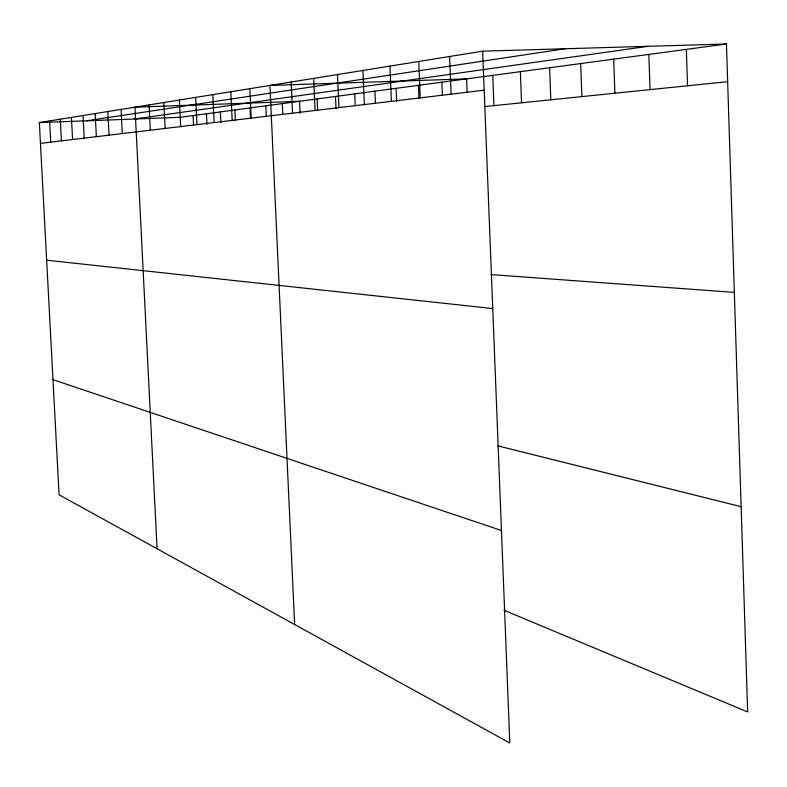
<?xml version="1.0" encoding="UTF-8"?>
<svg xmlns="http://www.w3.org/2000/svg" width="787" height="787" viewBox="0 0 787 787"><rect width="100%" height="100%" fill="white"/><g stroke="black" fill="none" stroke-linecap="round" stroke-linejoin="round"><path stroke-width="1.18" d="M482.647 51.175L509.799 742.997L59.084 494.797L39.35 122.575L482.647 51.175L726.46 44.003L747.65 711.96L503.877 610.2M86.442 120.814L565.066 48.755M134.341 119.024L647.937 46.315M726.46 44.003L180.223 117.312L39.35 122.575M40.452 143.382L484.182 90.21M484.408 106.609L727.66 81.661M490.999 274.584L734.34 292.4M46.649 260.192L492.751 308.573M497.728 445.845L741.138 506.69M52.975 379.678L501.457 530.507M71.43 117.411L72.581 139.525M60.294 119.201L61.435 140.863M49.611 120.923L50.732 142.152M121.09 109.413L122.31 133.574M107.839 111.547L109.039 135.157M95.168 113.584L96.358 136.682M83.048 115.541L84.209 138.138M179.367 100.028L180.695 126.914M163.863 102.517L165.132 128.438M149.077 104.907L150.337 130.209M157.066 548.755L134.97 107.18L299.591 101.287L300.132 113.377M234.88 109.973L235.372 120.46M230.827 91.735L232.175 120.401M220.37 111.921L220.881 122.752M212.785 94.637L214.123 122.565M206.45 113.79L206.951 124.405M195.658 97.401L196.966 124.621M193.071 115.581L193.553 125.379M282.326 103.609L282.808 114.243M294.633 624.514L269.921 85.439L466.612 78.877L467.144 92.374M265.809 105.822L266.321 116.771M249.843 88.675L251.21 118.129M250.01 107.947L250.512 118.65M337.525 74.549L338.971 107.612M335.488 96.467L336.019 108.517M317.131 98.936L317.653 110.711M313.659 78.395L315.085 110.475M291.16 82.015L292.567 113.171M396.107 88.331L396.658 101.356M389.909 66.108L391.395 101.326M374.907 91.184L375.429 103.245M362.896 70.466L364.361 104.563M354.73 93.889L355.242 105.665M449.593 56.497L451.108 94.174M441.861 82.192L442.392 95.335M418.753 61.465L420.248 97.863M418.399 85.34L418.95 98.7M492.741 75.365L493.921 105.635M549.631 67.731L550.821 99.801M520.364 71.656L521.555 102.802M613.693 59.133L614.893 93.23M580.688 63.57L581.878 96.614M648.842 54.421L650.042 89.62M686.343 49.384L687.543 85.773"/></g></svg>
